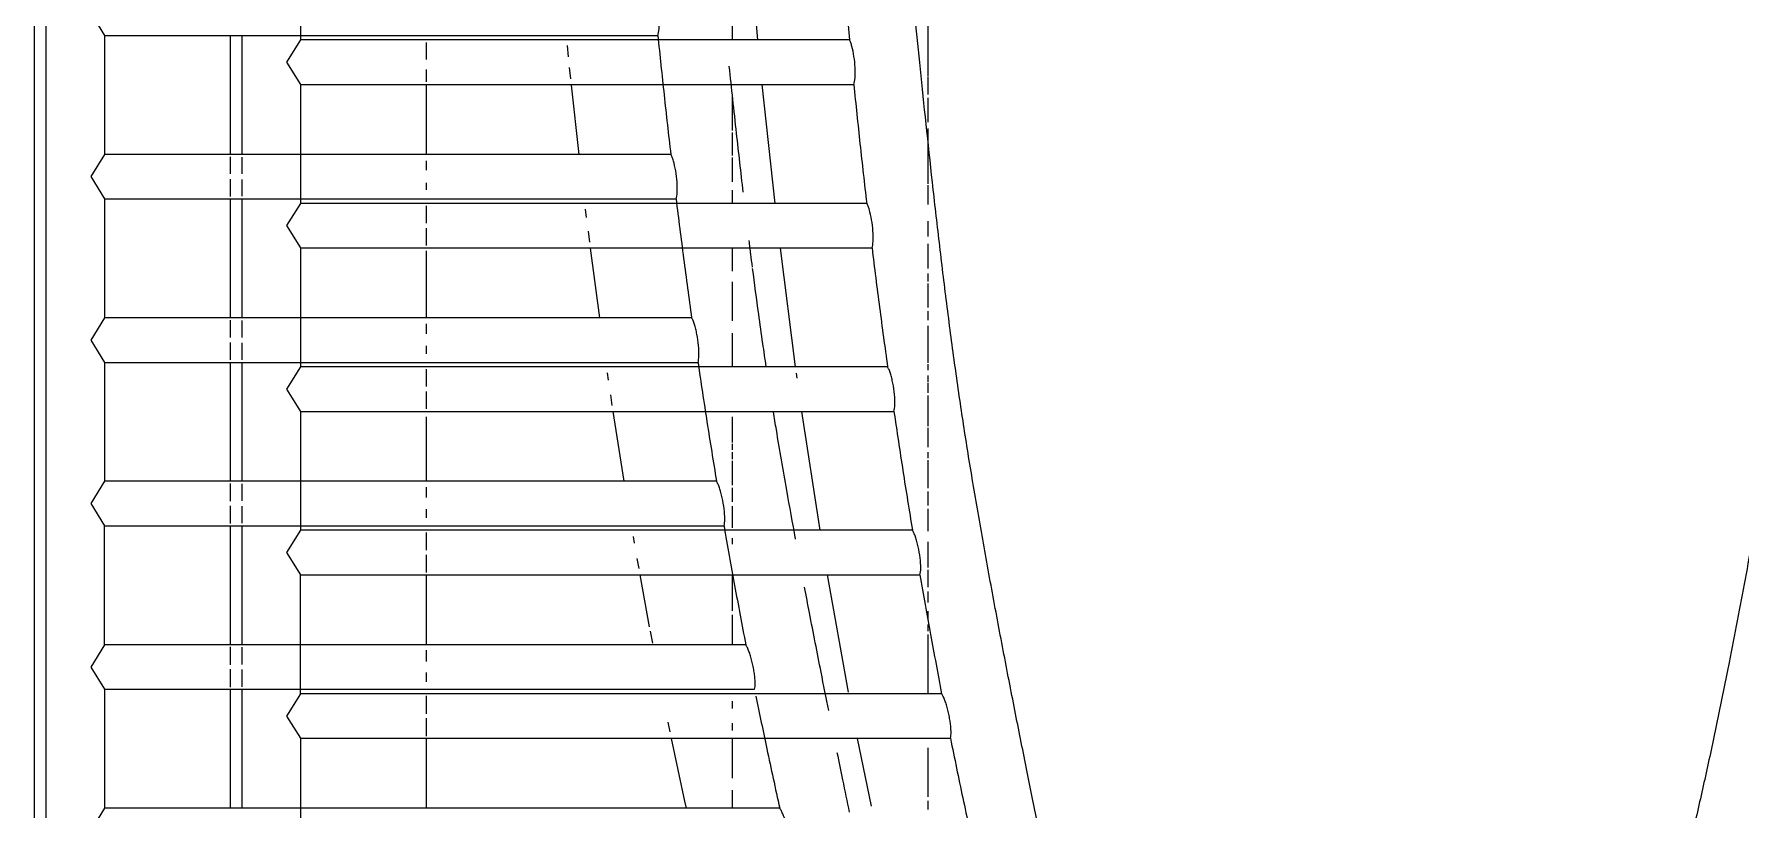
# Model space of a CAD drawing. Header units: millimetres. Extents: x -4000 to 187956, y -58990 to 162485.
# Drawn here: x 2171.8 to 2520.2, y 140077 to 140235.2 of the extents above; entities that cross this region are included whole.
import ezdxf

# ---------------------------------------------------------------- set-up
doc = ezdxf.new("R2010")
doc.units = ezdxf.units.MM
doc.layers.add('P-SANR-FIXT', color=6, linetype='Continuous', lineweight=9)

# ---------------------------------------------------------------- blocks, each defined once
blk = doc.blocks.new('WCPan-SquattingPan-Vitra-ArkitektSeries-5952 - CMPX502N-V821-FFS - TANG 1')
at = {"layer": 'P-SANR-FIXT', "color": 250}
for p, q in [((-252.96, 212.38), (-252.96, -390.25)), ((-250.56, 77.95), (-250.56, -314.32)), ((-238.61, -71.04), (-125.64, -71.04)), ((-238.61, -71.04), (-238.61, -95.3)), ((-123, -95.3), (-238.61, -95.3)), ((-238.61, -104.39), (-121.92, -104.39)), ((-238.61, -104.39), (-238.61, -128.65)), ((-118.74, -128.65), (-238.61, -128.65)), ((-238.61, -137.74), (-117.44, -137.74)), ((-238.61, -137.74), (-238.61, -162)), ((-113.66, -162), (-238.61, -162)), ((-238.61, -171.1), (-112.13, -171.1)), ((-238.61, -195.36), (-238.61, -171.1)), ((-107.69, -195.36), (-238.61, -195.36)), ((-238.61, -204.45), (-105.9, -204.45)), ((-238.61, -204.45), (-238.61, -228.71)), ((-100.75, -228.71), (-238.61, -228.71))]:
    blk.add_line(p, q, dxfattribs=at)
at = {"layer": 'P-SANR-FIXT', "color": 253}
for p, q in [((-110.49, -64.85), (-110.49, -71.94)), ((-212.88, -95.3), (-212.88, -71.04)), ((-143.87, -75.36), (-144.11, -73.05)), ((-143.4, -79.88), (-143.64, -77.57)), ((-141.71, -95.3), (-143.27, -81.17)), ((-212.88, -99.3), (-212.88, -95.8)), ((-212.88, -103.87), (-212.88, -100.36)), ((-212.88, -128.65), (-212.88, -104.39)), ((-140.17, -108.18), (-140.38, -106.46)), ((-139.54, -113.21), (-139.82, -110.98)), ((-137.5, -128.65), (-139.39, -114.41)), ((-212.88, -132.68), (-212.88, -129.14)), ((-212.88, -137.24), (-212.88, -133.7)), ((-212.88, -162), (-212.88, -137.74)), ((-135.69, -141.39), (-135.92, -139.85)), ((-134.93, -146.51), (-135.25, -144.37)), ((-132.5, -162.01), (-134.74, -147.76)), ((-212.88, -166.05), (-212.88, -162.47)), ((-212.88, -170.61), (-212.88, -167.03)), ((-110.49, -170.26), (-110.49, -171.53)), ((-212.88, -195.36), (-212.88, -171.1)), ((-130.39, -174.6), (-130.62, -173.25)), ((-129.47, -179.81), (-129.84, -177.76)), ((-127.31, -191.69), (-129.24, -181.11)), ((-126.68, -195.02), (-127.14, -192.6)), ((-212.88, -199.43), (-212.88, -195.8)), ((-212.88, -203.99), (-212.88, -200.36)), ((-212.88, -228.71), (-212.88, -204.45)), ((-123.1, -213.11), (-123.5, -211.17))]:
    blk.add_line(p, q, dxfattribs=at)
at = {"layer": 'P-SANR-FIXT', "color": 254}
for p, q in [((-110.49, -83.09), (-110.49, -90.4)), ((-110.49, -90.81), (-110.49, -95.51)), ((-110.49, -95.94), (-110.49, -100.9)), ((-110.49, -102.62), (-110.49, -105.3)), ((-110.49, -114.39), (-110.49, -119.13)), ((-110.49, -121.28), (-110.49, -129.27)), ((-110.49, -131.78), (-110.49, -138.65)), ((-110.49, -148.86), (-110.49, -154.08)), ((-110.49, -154.36), (-110.49, -155.58)), ((-110.49, -156.09), (-110.49, -157.48)), ((-110.49, -157.84), (-110.49, -162.81)), ((-110.49, -163.32), (-110.49, -166.2)), ((-110.49, -167.05), (-110.49, -170.26)), ((-110.49, -173.61), (-110.49, -174.86)), ((-110.49, -181.1), (-110.49, -188.46)), ((-110.49, -189.28), (-110.49, -195.36)), ((-110.49, -206.88), (-110.49, -208.38)), ((-110.49, -211.35), (-110.49, -212.86)), ((-110.49, -214.45), (-110.49, -222.61)), ((-110.49, -225), (-110.49, -228.71))]:
    blk.add_line(p, q, dxfattribs=at)
at = {"layer": 'P-SANR-FIXT', "color": 250, "flags": 128}
for points in [[(-238.61, -61.94), (-241.4, -66.49), (-238.61, -71.04)], [(-238.61, -95.3), (-241.4, -99.84), (-238.61, -104.39)], [(-238.61, -128.65), (-241.4, -133.2), (-238.61, -137.74)], [(-238.61, -162), (-241.4, -166.55), (-238.61, -171.1)], [(-238.61, -195.36), (-241.4, -199.91), (-238.61, -204.45)], [(-238.61, -228.71), (-241.4, -233.26), (-238.61, -237.81)]]:
    blk.add_lwpolyline(points, dxfattribs=at)
at = {"layer": 'P-SANR-FIXT', "color": 253, "flags": 128}
blk.add_lwpolyline([(-119.78, -228.72), (-120.1, -227.29), (-122.82, -214.48)], dxfattribs=at)
at = {"layer": 'P-SANR-FIXT', "color": 250}
for points, knots in [([(80.46, 114.01), (81.9, 113.45), (86.01, 111.78), (91.35, 109.16), (96.35, 106.18), (99.91, 103.74), (103.38, 100.99), (107.85, 96.84), (112.84, 90.74), (116.21, 84.15), (117.97, 79.09), (118.88, 75.48), (119.45, 72.3), (119.77, 69.47), (119.93, 66.83), (119.98, 64.71), (119.99, 63.03), (119.99, 62.01), (119.98, 61.16), (119.97, 60.06), (119.93, 58.25), (119.86, 55.26), (119.75, 51.42), (119.64, 47.54), (119.53, 44.03), (119.42, 40.71), (119.29, 36.98), (119.11, 31.92), (118.92, 26.93), (118.73, 22.47), (118.58, 19.03), (118.44, 16.16), (118.31, 13.45), (118.19, 10.96), (118.07, 8.66), (117.96, 6.69), (117.85, 4.57), (117.69, 1.79), (117.49, -1.72), (117.23, -5.98), (116.95, -10.31), (116.66, -14.74), (116.26, -20.61), (115.51, -30.84), (114.35, -45.2), (112.27, -68.07), (109.21, -96.69), (105.5, -125.36), (102.12, -148.02), (99.36, -165), (96.36, -181.94), (93.51, -196.84), (91.28, -207.81), (89.79, -214.88), (88.65, -220.17), (87.48, -225.47), (86.49, -229.85), (85.66, -233.44), (84.91, -236.67), (84.11, -240.05), (83.22, -243.76), (82.25, -247.78), (81.22, -251.94), (80.18, -256.07), (79.26, -259.65), (78.18, -263.8), (76.91, -268.61), (75.82, -272.63), (74.96, -275.78), (74.1, -278.92), (73.15, -282.36), (72.21, -285.67), (71.41, -288.37), (70.37, -291.52), (69.25, -294.43), (68.05, -296.98), (67.13, -298.69), (66.09, -300.32), (64.44, -302.55), (61.91, -305.27), (58.14, -308.26), (54.39, -310.43), (51.04, -311.95), (47.42, -313.32), (42.84, -314.6), (38.33, -315.36), (34.88, -315.75), (31.62, -316.04), (27.15, -316.34), (22.37, -316.52), (18.42, -316.6), (14.39, -316.65), (9.97, -316.64), (5.12, -316.57), (1.82, -316.53), (0, -316.53)], [0.13911, 0.13911, 0.13911, 0.13911, 0.1470588, 0.1617647, 0.1691176, 0.1764706, 0.1838235, 0.1911765, 0.2058824, 0.2205882, 0.2279412, 0.2352941, 0.2426471, 0.25, 0.2573529, 0.2647059, 0.2683824, 0.2720588, 0.2738971, 0.2757353, 0.2794118, 0.2830882, 0.2867647, 0.2904412, 0.2922794, 0.2941176, 0.2977941, 0.3014706, 0.3088235, 0.3161765, 0.3235294, 0.3308824, 0.3382353, 0.3455882, 0.3492647, 0.3529412, 0.3566176, 0.3602941, 0.3676471, 0.375, 0.3823529, 0.3897059, 0.3970588, 0.4117647, 0.4411765, 0.4705882, 0.5294118, 0.5882353, 0.6176471, 0.6470588, 0.6764706, 0.7058824, 0.7242647, 0.7334559, 0.7426471, 0.7518382, 0.7610294, 0.765625, 0.7702206, 0.7794118, 0.7886029, 0.7977941, 0.8069853, 0.8115809, 0.8161765, 0.8207721, 0.8253676, 0.8299632, 0.832261, 0.8345588, 0.8391544, 0.84375, 0.8483456, 0.8529412, 0.8621324, 0.8667279, 0.8713235, 0.8759191, 0.8805147, 0.8897059, 0.8988971, 0.9080882, 0.9126838, 0.9172794, 0.9264706, 0.9356618, 0.9402574, 0.9448529, 0.9540441, 0.9632353, 0.9678309, 0.9724265, 0.9816176, 0.9908088, 1, 1, 1, 1]), ([(-105.62, -205.83), (-104.89, -209.42), (-103.31, -217.06), (-101.65, -224.68), (-100.75, -228.71)], [0.0564138, 0.0564138, 0.0564138, 0.0564138, 0.5, 1, 1, 1, 1])]:
    blk.add_open_spline(points, degree=3, knots=knots, dxfattribs=at)
at = {"layer": 'P-SANR-FIXT', "color": 252}
for points, knots in [([(-125.64, -71.04), (-125.52, -70.72), (-125.34, -69.76), (-125.33, -67.63), (-125.56, -65.26), (-125.92, -63.53), (-126.26, -62.49), (-126.44, -62.1), (-126.53, -61.94)], [0, 0, 0, 0, 0.2, 0.4, 0.6, 0.8, 0.9, 1, 1, 1, 1]), ([(-108.2, -102.99), (-108.67, -98.96), (-109.67, -90.2), (-110.58, -81.74), (-111.05, -77.32)], [-0.55343039, -0.55343039, -0.55343039, -0.55343039, -0.54761905, -0.54073938, -0.54073938, -0.54073938, -0.54073938]), ([(-121.92, -104.39), (-121.8, -104.07), (-121.65, -103.11), (-121.68, -100.97), (-121.97, -98.61), (-122.36, -96.88), (-122.73, -95.84), (-122.91, -95.45), (-123, -95.3)], [0, 0, 0, 0, 0.2, 0.4, 0.6, 0.8, 0.9, 1, 1, 1, 1]), ([(-106.32, -118.28), (-106.44, -117.41), (-106.66, -115.62), (-106.89, -113.83), (-107, -112.9)], [-0.560777279, -0.560777279, -0.560777279, -0.560777279, -0.55952381, -0.558187989, -0.558187989, -0.558187989, -0.558187989]), ([(-103.5, -138.63), (-103.74, -137.06), (-104.26, -133.54), (-105.2, -126.87), (-105.88, -121.7), (-106.29, -118.55)], [-0.570878998, -0.570878998, -0.570878998, -0.570878998, -0.568452381, -0.56547619, -0.560910179, -0.560910179, -0.560910179, -0.560910179]), ([(-117.44, -137.74), (-117.33, -137.43), (-117.2, -136.46), (-117.28, -134.31), (-117.57, -132.35), (-117.89, -130.92), (-118.16, -129.97), (-118.45, -129.19), (-118.64, -128.81), (-118.74, -128.65)], [0, 0, 0, 0, 0.2, 0.4, 0.6, 0.7, 0.8, 0.9, 1, 1, 1, 1]), ([(-97.52, -173.78), (-98.13, -170.46), (-99.49, -162.95), (-100.98, -154.31), (-101.85, -149.06), (-102.05, -147.85)], [-0.58805895, -0.58805895, -0.58805895, -0.58805895, -0.58333333, -0.57738095, -0.5755697, -0.5755697, -0.5755697, -0.5755697]), ([(-112.13, -171.1), (-112.03, -170.78), (-111.92, -169.81), (-112.06, -167.65), (-112.4, -165.69), (-112.75, -164.27), (-113.05, -163.33), (-113.36, -162.55), (-113.56, -162.16), (-113.66, -162)], [0, 0, 0, 0, 0.2, 0.4, 0.6, 0.7, 0.8, 0.9, 1, 1, 1, 1]), ([(-90.75, -208.78), (-91.27, -206.22), (-92.56, -199.73), (-94.23, -191.23), (-95.35, -185.37), (-95.68, -183.62)], [-0.60523016, -0.60523016, -0.60523016, -0.60523016, -0.60119048, -0.5952381, -0.59274092, -0.59274092, -0.59274092, -0.59274092]), ([(-86.51, -229.5), (-86.95, -227.4), (-87.75, -223.51), (-88.62, -219.29), (-89, -217.41)], [-0.617235526, -0.617235526, -0.617235526, -0.617235526, -0.613095238, -0.609912131, -0.609912131, -0.609912131, -0.609912131]), ([(-98.67, -237.81), (-98.59, -237.48), (-98.54, -236.5), (-98.77, -234.69), (-99.08, -233.16), (-99.37, -232.03), (-99.7, -230.97), (-100.05, -230.03), (-100.41, -229.26), (-100.64, -228.87), (-100.75, -228.71)], [0, 0, 0, 0, 0.2, 0.4, 0.5, 0.6, 0.7, 0.8, 0.9, 1, 1, 1, 1])]:
    blk.add_open_spline(points, degree=3, knots=knots, dxfattribs=at)
at = {"layer": 'P-SANR-FIXT', "color": 250}
for points in [[(-125.64, -71.04), (-125.23, -75.08), (-124.38, -83.17), (-123.47, -91.26), (-123, -95.3)], [(-121.92, -104.39), (-121.42, -108.44), (-120.4, -116.53), (-119.3, -124.61), (-118.74, -128.65)], [(-117.44, -137.75), (-116.85, -141.8), (-115.62, -149.89), (-114.33, -157.97), (-113.66, -162.01)], [(-112.13, -171.1), (-111.43, -175.15), (-109.99, -183.25), (-108.47, -191.32), (-107.69, -195.36)]]:
    blk.add_open_spline(points, degree=3, dxfattribs=at)
at = {"layer": 'P-SANR-FIXT', "color": 252}
for points in [[(-107.04, -196.71), (-107.15, -196.42), (-107.37, -195.9), (-107.59, -195.51), (-107.69, -195.36)], [(-106.72, -197.64), (-106.83, -197.31), (-106.93, -196.99), (-107.04, -196.71)], [(-105.97, -200.96), (-106.03, -200.58), (-106.17, -199.82), (-106.42, -198.68), (-106.62, -197.97), (-106.72, -197.64)], [(-105.84, -202.05), (-105.87, -201.7), (-105.92, -201.34), (-105.97, -200.96)], [(-105.78, -203.04), (-105.79, -202.73), (-105.81, -202.4), (-105.84, -202.05)], [(-105.9, -204.45), (-105.81, -204.13), (-105.77, -203.64), (-105.78, -203.04)]]:
    blk.add_open_spline(points, degree=3, dxfattribs=at)
blk = doc.blocks.new('CMF2_NHAXUONG_A_rvt-1-FFS - TANG 1')
at = {"layer": 'P-SANR-FIXT', "color": 250}
for p, q in [((2226.18, 140258.32), (2226.18, 140234.06)), ((2338.26, 140234.06), (2226.18, 140234.06)), ((2226.18, 140224.97), (2339.15, 140224.97)), ((2226.18, 140224.97), (2226.18, 140200.71)), ((2341.78, 140200.71), (2226.18, 140200.71)), ((2226.18, 140191.61), (2342.87, 140191.61)), ((2226.18, 140191.61), (2226.18, 140167.35)), ((2346.05, 140167.35), (2226.18, 140167.35)), ((2226.18, 140158.26), (2347.35, 140158.26)), ((2226.18, 140158.26), (2226.18, 140134)), ((2351.13, 140134), (2226.18, 140134)), ((2226.18, 140124.91), (2352.66, 140124.91)), ((2226.18, 140100.65), (2226.18, 140124.91)), ((2357.09, 140100.65), (2226.18, 140100.65)), ((2226.18, 140091.55), (2358.89, 140091.55)), ((2226.18, 140091.55), (2226.18, 140067.29))]:
    blk.add_line(p, q, dxfattribs=at)
at = {"layer": 'P-SANR-FIXT', "color": 252}
for p, q in [((2319.59, 140234.07), (2317.48, 140258.3)), ((2211.83, 140234.97), (2211.83, 140210.71)), ((2214.23, 140234.97), (2214.23, 140210.71)), ((2323.08, 140200.7), (2320.48, 140224.98)), ((2211.83, 140210.2), (2211.83, 140206.7)), ((2214.23, 140210.15), (2214.23, 140206.74)), ((2211.83, 140205.64), (2211.83, 140202.13)), ((2214.23, 140205.6), (2214.23, 140202.18)), ((2211.83, 140201.61), (2211.83, 140177.35)), ((2214.23, 140201.61), (2214.23, 140177.35)), ((2327.28, 140167.35), (2324.16, 140191.6)), ((2211.83, 140176.87), (2211.83, 140173.33)), ((2214.23, 140176.82), (2214.23, 140173.37)), ((2211.83, 140172.31), (2211.83, 140168.76)), ((2214.23, 140172.27), (2214.23, 140168.81)), ((2211.83, 140168.26), (2211.83, 140144)), ((2214.23, 140168.26), (2214.23, 140144)), ((2327.6, 140165.04), (2327.46, 140166.04)), ((2332.29, 140134), (2328.57, 140158.25)), ((2211.83, 140143.53), (2211.83, 140139.95)), ((2214.23, 140143.49), (2214.23, 140139.99)), ((2211.83, 140138.98), (2211.83, 140135.39)), ((2214.23, 140138.94), (2214.23, 140135.43)), ((2211.83, 140134.91), (2211.83, 140110.65)), ((2214.23, 140134.91), (2214.23, 140110.65)), ((2338.1, 140100.99), (2333.8, 140124.9)), ((2211.83, 140110.2), (2211.83, 140106.58)), ((2214.23, 140110.16), (2214.23, 140106.62)), ((2211.83, 140105.65), (2211.83, 140102.01)), ((2214.23, 140105.61), (2214.23, 140102.06)), ((2211.83, 140101.55), (2211.83, 140077.29)), ((2214.23, 140101.55), (2214.23, 140077.29)), ((2342.76, 140077.72), (2339.94, 140091.53))]:
    blk.add_line(p, q, dxfattribs=at)
at = {"layer": 'P-SANR-FIXT', "color": 253}
for p, q in [((2354.29, 140241.13), (2354.29, 140226.61)), ((2251.9, 140230.07), (2251.9, 140233.54)), ((2251.9, 140225.5), (2251.9, 140227.99)), ((2354.29, 140226.49), (2354.29, 140222.91)), ((2251.9, 140210.71), (2251.9, 140224.97)), ((2354.29, 140222.24), (2354.29, 140217.28)), ((2251.9, 140207.45), (2251.9, 140209.41)), ((2251.9, 140203.44), (2251.9, 140204.91)), ((2251.9, 140196.7), (2251.9, 140200.2)), ((2251.9, 140192.14), (2251.9, 140195.64)), ((2251.9, 140177.35), (2251.9, 140191.02)), ((2251.9, 140174.06), (2251.9, 140176.11)), ((2251.9, 140169.99), (2251.9, 140171.61)), ((2251.9, 140163.33), (2251.9, 140166.87)), ((2251.9, 140158.76), (2251.9, 140162.31)), ((2251.9, 140144), (2251.9, 140157.16)), ((2251.9, 140140.66), (2251.9, 140142.8)), ((2251.9, 140136.53), (2251.9, 140138.31)), ((2251.9, 140129.95), (2251.9, 140133.53)), ((2251.9, 140125.39), (2251.9, 140128.98)), ((2251.9, 140110.65), (2251.9, 140124.91)), ((2251.9, 140107.25), (2251.9, 140109.51)), ((2251.9, 140103.07), (2251.9, 140105.01)), ((2251.9, 140096.58), (2251.9, 140100.2)), ((2251.9, 140092.02), (2251.9, 140095.65)), ((2251.9, 140077.29), (2251.9, 140091.55))]:
    blk.add_line(p, q, dxfattribs=at)
at = {"layer": 'P-SANR-FIXT', "color": 254}
for p, q in [((2354.29, 140215.98), (2354.29, 140213.03)), ((2354.29, 140213.02), (2354.29, 140204.66)), ((2354.29, 140204.4), (2354.29, 140200.49)), ((2354.29, 140197.1), (2354.29, 140193.92)), ((2354.29, 140192.46), (2354.29, 140187.45)), ((2354.29, 140186.41), (2354.29, 140184.76)), ((2354.29, 140184.38), (2354.29, 140179.44)), ((2354.29, 140178.71), (2354.29, 140176.88)), ((2354.29, 140175.74), (2354.29, 140168.16)), ((2354.29, 140167.93), (2354.29, 140166.7)), ((2354.29, 140165.59), (2354.29, 140164.31)), ((2354.29, 140164.12), (2354.29, 140162.05)), ((2354.29, 140161.48), (2354.29, 140155.22)), ((2354.29, 140154.91), (2354.29, 140150.98)), ((2354.29, 140149.91), (2354.29, 140148.74)), ((2354.29, 140148.31), (2354.29, 140142.59)), ((2354.29, 140141.92), (2354.29, 140139.06)), ((2354.29, 140138.38), (2354.29, 140133.85)), ((2354.29, 140131.66), (2354.29, 140126.44)), ((2354.29, 140125.92), (2354.29, 140122.37)), ((2354.29, 140121.54), (2354.29, 140119.24)), ((2354.29, 140117.48), (2354.29, 140115.72)), ((2354.29, 140114.79), (2354.29, 140113.41)), ((2354.29, 140112.71), (2354.29, 140100.65)), ((2354.29, 140089.59), (2354.29, 140079.61)), ((2354.29, 140078.77), (2354.29, 140077.01))]:
    blk.add_line(p, q, dxfattribs=at)
at = {"layer": 'P-SANR-FIXT', "color": 252, "flags": 128}
for points in [[(2226.18, 140234.06), (2223.38, 140229.52), (2226.18, 140224.97)], [(2226.18, 140200.71), (2223.38, 140196.16), (2226.18, 140191.61)], [(2226.18, 140167.35), (2223.38, 140162.81), (2226.18, 140158.26)], [(2226.18, 140134), (2223.38, 140129.45), (2226.18, 140124.91)], [(2226.18, 140100.65), (2223.38, 140096.1), (2226.18, 140091.55)]]:
    blk.add_lwpolyline(points, dxfattribs=at)
at = {"layer": 'P-SANR-FIXT', "color": 250}
for points, knots in [([(2405.52, 139989.12), (2405.2, 139989.38), (2403.77, 139990.56), (2401.94, 139992.24), (2400.4, 139993.78), (2399.61, 139994.6), (2399.06, 139995.19), (2398.57, 139995.75), (2397.98, 139996.5), (2397.12, 139997.78), (2396.44, 139999.18), (2395.92, 140000.52), (2395.64, 140001.33), (2395.41, 140001.96), (2395.25, 140002.42), (2395.1, 140002.8), (2394.98, 140003.1), (2394.85, 140003.39), (2394.7, 140003.75), (2394.48, 140004.28), (2394.24, 140004.88), (2394, 140005.55), (2393.8, 140006.2), (2393.6, 140006.85), (2393.4, 140007.56), (2393.18, 140008.32), (2392.9, 140009.28), (2392.65, 140010.08), (2392.48, 140010.56), (2392.33, 140010.98), (2392.16, 140011.52), (2391.91, 140012.37), (2391.55, 140013.7), (2391.1, 140015.38), (2390.64, 140017.16), (2390.23, 140018.75), (2389.77, 140020.52), (2389.09, 140022.98), (2387.78, 140027.69), (2385.53, 140035.68), (2382.9, 140045.82), (2380.62, 140055.53), (2378.87, 140063.6), (2376.95, 140072.89), (2374.78, 140083.47), (2372.48, 140094.97), (2370.1, 140107.12), (2367.73, 140119.63), (2365.44, 140132.21), (2363.66, 140142.5), (2362.35, 140150.51), (2361.44, 140156.3), (2360.58, 140162.09), (2359.46, 140170.07), (2358.11, 140180.29), (2356.6, 140192.74), (2354.73, 140209.18), (2352.67, 140228.74), (2350.65, 140248.32), (2349.32, 140261.97), (2348.72, 140270.24), (2348.37, 140275.97), (2348.14, 140280.09), (2347.95, 140283.57), (2347.78, 140286.51), (2347.63, 140288.85), (2347.48, 140291.24), (2347.29, 140294.37), (2347.07, 140298.21), (2346.82, 140302.72), (2346.52, 140308.58), (2346.19, 140315.71), (2345.84, 140323.84), (2345.51, 140332.04), (2345.22, 140340.17), (2345, 140347.56), (2344.86, 140353.75), (2344.78, 140357.99), (2344.73, 140360.86), (2344.79, 140362.8), (2344.92, 140364.44), (2345.07, 140365.84), (2345.24, 140367.35), (2345.5, 140369.26), (2345.89, 140371.6), (2346.57, 140374.41), (2347.56, 140377.31), (2348.92, 140380.43), (2350.55, 140383.67), (2352.43, 140386.88), (2354.51, 140389.84), (2356.81, 140392.54), (2359.38, 140395.12), (2361.66, 140397.13), (2363.53, 140398.65), (2364.73, 140399.57), (2365.67, 140400.28), (2366.55, 140400.95), (2368, 140402.05), (2370.03, 140403.48), (2373.02, 140405.17), (2377.17, 140407.02), (2383.14, 140409.31), (2390.31, 140411.83), (2396.72, 140413.83), (2401.79, 140415.24), (2405.46, 140416.15), (2409.05, 140416.91), (2413.92, 140417.82), (2420.07, 140418.74), (2427.52, 140419.6), (2434.96, 140420.31), (2442.38, 140420.9), (2452.31, 140421.4), (2459.79, 140421.5), (2464.79, 140421.43)], [-0.8367646, -0.8367646, -0.8367646, -0.8367646, -0.8333333, -0.8214286, -0.8154762, -0.8125, -0.8095238, -0.8065476, -0.8035714, -0.797619, -0.7857143, -0.7797619, -0.7738095, -0.7708333, -0.7678571, -0.764881, -0.7633929, -0.7619048, -0.7589286, -0.7559524, -0.75, -0.7440476, -0.7380952, -0.7321429, -0.7261905, -0.7202381, -0.7142857, -0.7083333, -0.702381, -0.6964286, -0.6904762, -0.6845238, -0.6785714, -0.672619, -0.6696429, -0.6666667, -0.6636905, -0.6607143, -0.6547619, -0.6428571, -0.6309524, -0.625, -0.6190476, -0.6130952, -0.6071429, -0.6011905, -0.5952381, -0.5892857, -0.5833333, -0.577381, -0.5744048, -0.5714286, -0.5684524, -0.5654762, -0.5595238, -0.5535714, -0.547619, -0.5357143, -0.5238095, -0.5119048, -0.5, -0.4940476, -0.4880952, -0.4821429, -0.4791667, -0.4761905, -0.4732143, -0.4702381, -0.4642857, -0.4583333, -0.452381, -0.4404762, -0.4285714, -0.4166667, -0.4047619, -0.3928571, -0.3809524, -0.3690476, -0.3571429, -0.3452381, -0.3392857, -0.3333333, -0.327381, -0.3214286, -0.3095238, -0.297619, -0.2857143, -0.2738095, -0.2619048, -0.25, -0.2380952, -0.2261905, -0.2142857, -0.202381, -0.1964286, -0.1904762, -0.1875, -0.1845238, -0.1785714, -0.1666667, -0.1547619, -0.1428571, -0.1309524, -0.1190476, -0.1071429, -0.1011905, -0.0952381, -0.0892857, -0.0833333, -0.0714286, -0.0595238, -0.047619, -0.0357143, -0.0238095, 0, 0, 0, 0]), ([(2339.15, 140224.97), (2339.27, 140225.28), (2339.44, 140226.24), (2339.46, 140228.38), (2339.22, 140230.74), (2338.86, 140232.47), (2338.53, 140233.52), (2338.35, 140233.91), (2338.26, 140234.06)], [0, 0, 0, 0, 0.2, 0.4, 0.6, 0.8, 0.9, 1, 1, 1, 1]), ([(2342.87, 140191.61), (2342.98, 140191.93), (2343.14, 140192.89), (2343.11, 140195.04), (2342.82, 140197.39), (2342.42, 140199.12), (2342.06, 140200.16), (2341.88, 140200.55), (2341.78, 140200.71)], [0, 0, 0, 0, 0.2, 0.4, 0.6, 0.8, 0.9, 1, 1, 1, 1]), ([(2347.35, 140158.26), (2347.46, 140158.58), (2347.59, 140159.55), (2347.5, 140161.69), (2347.22, 140163.66), (2346.9, 140165.08), (2346.63, 140166.03), (2346.34, 140166.81), (2346.15, 140167.2), (2346.05, 140167.35)], [0, 0, 0, 0, 0.2, 0.4, 0.6, 0.7, 0.8, 0.9, 1, 1, 1, 1]), ([(2352.66, 140124.91), (2352.76, 140125.22), (2352.87, 140126.2), (2352.73, 140128.35), (2352.39, 140130.31), (2352.03, 140131.73), (2351.74, 140132.68), (2351.43, 140133.46), (2351.23, 140133.84), (2351.13, 140134)], [0, 0, 0, 0, 0.2, 0.4, 0.6, 0.7, 0.8, 0.9, 1, 1, 1, 1]), ([(2358.89, 140091.55), (2358.98, 140091.87), (2359.06, 140092.85), (2358.89, 140094.65), (2358.62, 140096.19), (2358.36, 140097.32), (2358.07, 140098.38), (2357.75, 140099.32), (2357.42, 140100.1), (2357.2, 140100.49), (2357.09, 140100.65)], [0, 0, 0, 0, 0.2, 0.4, 0.5, 0.6, 0.7, 0.8, 0.9, 1, 1, 1, 1])]:
    blk.add_open_spline(points, degree=3, knots=knots, dxfattribs=at)
for points in [[(2336.12, 140258.32), (2336.45, 140254.33), (2337.13, 140246.17), (2337.88, 140238.08), (2338.26, 140234.06)], [(2339.15, 140224.97), (2339.56, 140220.92), (2340.4, 140212.83), (2341.31, 140204.75), (2341.78, 140200.71)], [(2342.87, 140191.61), (2343.37, 140187.56), (2344.39, 140179.47), (2345.48, 140171.39), (2346.05, 140167.35)], [(2347.35, 140158.26), (2347.94, 140154.21), (2349.16, 140146.12), (2350.46, 140138.03), (2351.13, 140134)], [(2352.66, 140124.9), (2353.36, 140120.85), (2354.8, 140112.76), (2356.32, 140104.68), (2357.09, 140100.64)], [(2358.89, 140091.55), (2359.7, 140087.5), (2361.38, 140079.4), (2363.14, 140071.32), (2364.04, 140067.29)]]:
    blk.add_open_spline(points, degree=3, dxfattribs=at)
at = {"layer": 'P-SANR-FIXT', "color": 250, "lineweight": 9}
blk.add_blockref('WCPan-SquattingPan-Vitra-ArkitektSeries-5952 - CMPX502N-V821-FFS - TANG 1', (2424.79, 140306), dxfattribs=at)

msp = doc.modelspace()

# ---------------------------------------------------------------- block references
at = {"lineweight": 5}
msp.add_blockref('CMF2_NHAXUONG_A_rvt-1-FFS - TANG 1', (0, 0), dxfattribs=at)

doc.saveas('drawing.dxf')
